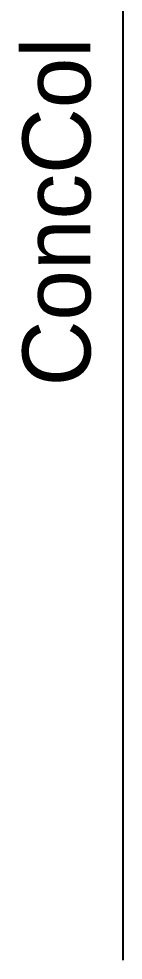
# Model space of a CAD drawing. Extents: x -38 to 2998, y -195 to 11529.
# Drawn here: x 564.8 to 574, y 2748 to 2831 of the extents above; entities that cross this region are included whole.
import ezdxf
from ezdxf.enums import TextEntityAlignment as Align

# ---------------------------------------------------------------- set-up
doc = ezdxf.new("R2010")
doc.units = 0
doc.header["$MEASUREMENT"] = 0
doc.layers.add('CENTERLINES', color=7, linetype='CONTINUOUS')
doc.layers.add('TEXT', color=5, linetype='CONTINUOUS')

msp = doc.modelspace()

# ---------------------------------------------------------------- linework, layer by layer
at = {"layer": 'CENTERLINES', "color": 0, "linetype": 'CONTINUOUS'}
msp.add_line((573.96, 2748), (573.96, 2880), dxfattribs=at)
msp.add_line((573.96, 2748), (573.96, 2880), dxfattribs=at)
msp.add_line((573.96, 2748), (573.96, 2880), dxfattribs=at)

# ---------------------------------------------------------------- texts
at = {"layer": 'TEXT', "color": 0}
msp.add_text('ConcCol', height=6, rotation=90, dxfattribs=at).set_placement((567.96, 2814), align=Align.MIDDLE)
msp.add_text('ConcCol', height=6, rotation=90, dxfattribs=at).set_placement((567.96, 2814), align=Align.MIDDLE)
msp.add_text('ConcCol', height=6, rotation=90, dxfattribs=at).set_placement((567.96, 2814), align=Align.MIDDLE)

doc.saveas('drawing.dxf')
